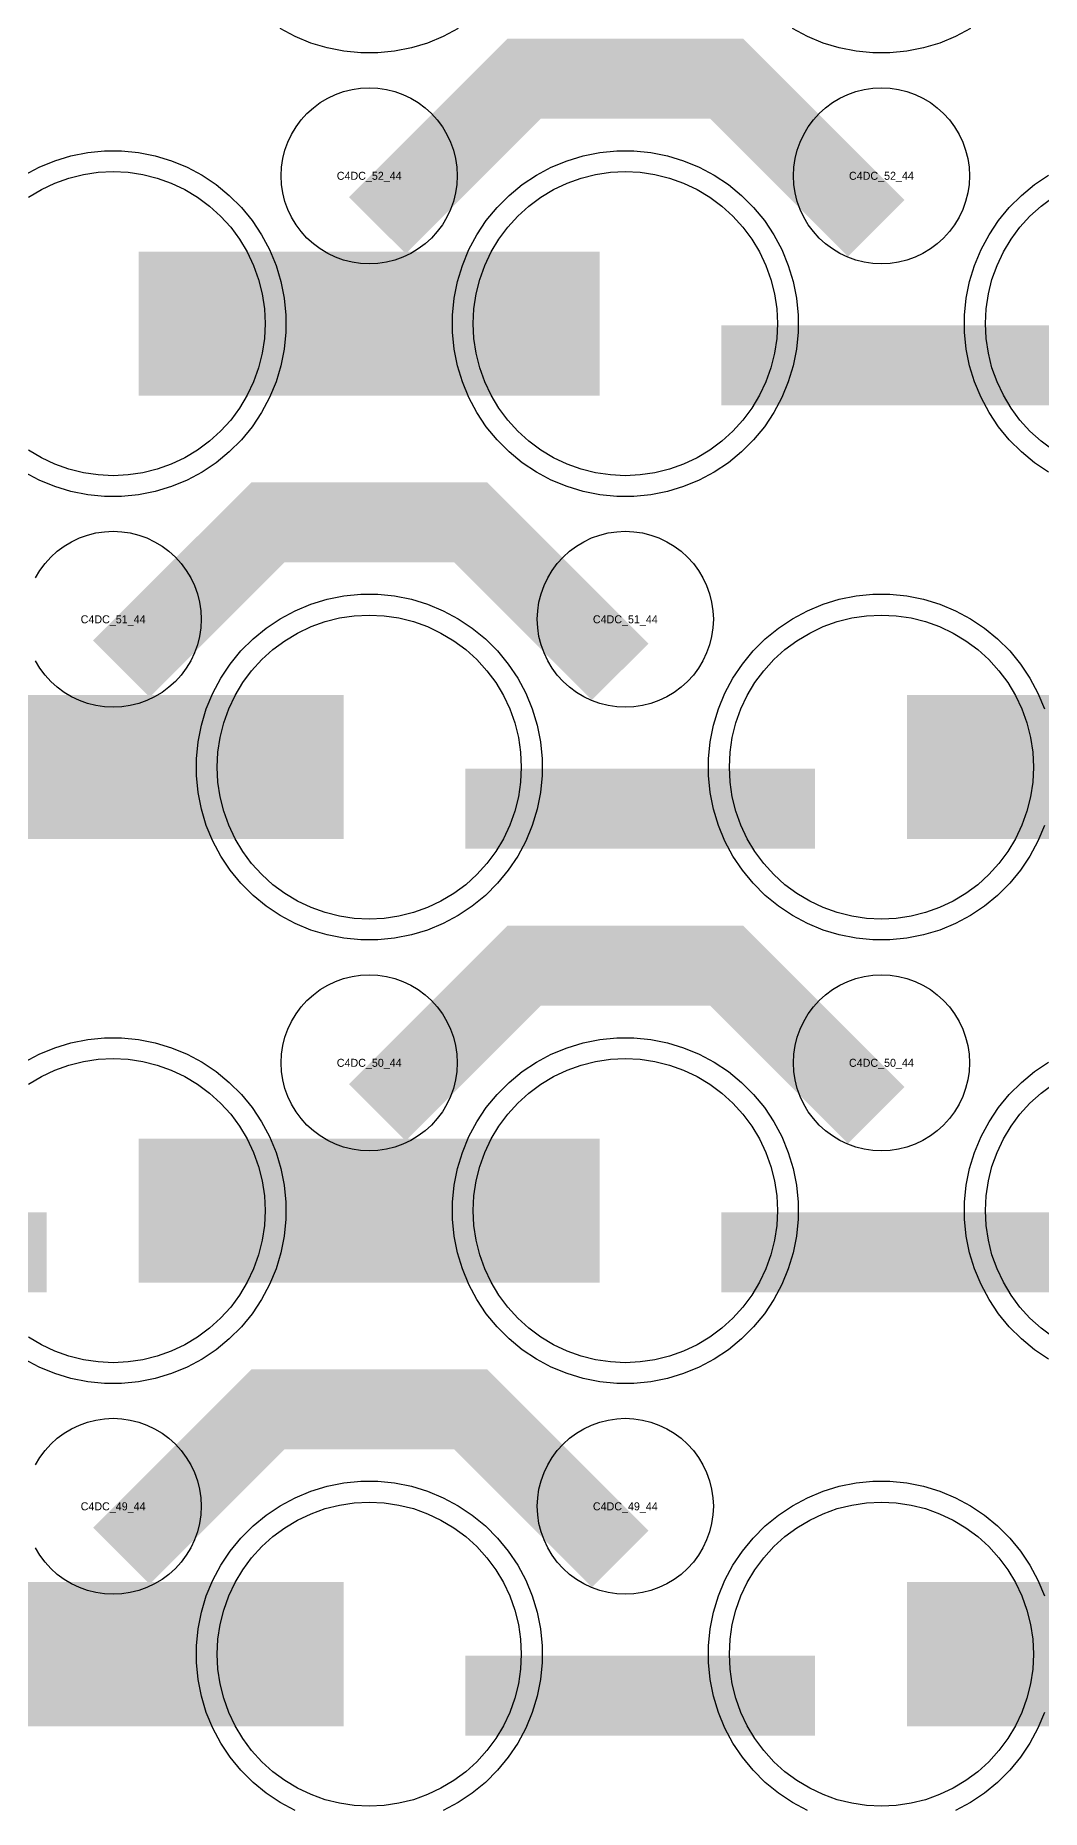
# Model space of a CAD drawing. Extents: x -11880 to 11880, y -14992 to 14992.
# Drawn here: x 2056 to 2370, y -8098 to -7544 of the extents above; entities that cross this region are included whole.
import ezdxf
from ezdxf.enums import TextEntityAlignment as Align

# ---------------------------------------------------------------- set-up
doc = ezdxf.new("R2010")
doc.units = 0
doc.header["$MEASUREMENT"] = 0
for name, color, linetype in [('GDS_775_DT_237', 138, 'CONTINUOUS'), ('RDL1_FS', 34, 'CONTINUOUS'), ('RDL_BS', 160, 'CONTINUOUS')]:
    doc.layers.add(name, color=color, linetype=linetype)

msp = doc.modelspace()

# ---------------------------------------------------------------- linework, layer by layer
at = {"layer": 'RDL1_FS'}
for points in [[(2053.605, -7594.733), (2057.605, -7592.335), (2061.819, -7590.343), (2066.209, -7588.771), (2070.732, -7587.639), (2075.343, -7586.955), (2080, -7586.726), (2084.657, -7586.955), (2089.268, -7587.639), (2093.791, -7588.771), (2098.181, -7590.343), (2102.395, -7592.335), (2106.395, -7594.733), (2110.14, -7597.511), (2113.594, -7600.641), (2116.724, -7604.095), (2119.502, -7607.84), (2121.9, -7611.84), (2123.892, -7616.054), (2125.464, -7620.444), (2126.596, -7624.967), (2127.28, -7629.578), (2127.509, -7634.235), (2127.28, -7638.892), (2126.596, -7643.503), (2125.464, -7648.026), (2123.892, -7652.416), (2121.9, -7656.63), (2119.502, -7660.63), (2116.724, -7664.375), (2113.594, -7667.829), (2110.14, -7670.959), (2106.395, -7673.737), (2102.395, -7676.135), (2098.181, -7678.127), (2093.791, -7679.699), (2089.268, -7680.831), (2084.657, -7681.515), (2080, -7681.744), (2075.343, -7681.515), (2070.732, -7680.831), (2066.209, -7679.699), (2061.819, -7678.127), (2057.605, -7676.135), (2053.605, -7673.737)], [(2373.605, -7673.737), (2369.86, -7670.959), (2366.406, -7667.829), (2363.276, -7664.375), (2360.498, -7660.63), (2358.1, -7656.63), (2356.108, -7652.416), (2354.536, -7648.026), (2353.404, -7643.503), (2352.72, -7638.892), (2352.491, -7634.235), (2352.72, -7629.578), (2353.404, -7624.967), (2354.536, -7620.444), (2356.108, -7616.054), (2358.1, -7611.84), (2360.498, -7607.84), (2363.276, -7604.095), (2366.406, -7600.641), (2369.86, -7597.511), (2373.605, -7594.733)]]:
    msp.add_lwpolyline(points, dxfattribs=at)
for points in [[(2240, -7681.744), (2235.343, -7681.515), (2230.732, -7680.831), (2226.209, -7679.699), (2221.819, -7678.127), (2217.605, -7676.135), (2213.605, -7673.737), (2209.86, -7670.959), (2206.406, -7667.829), (2203.276, -7664.375), (2200.498, -7660.63), (2198.1, -7656.63), (2196.108, -7652.416), (2194.536, -7648.026), (2193.404, -7643.503), (2192.72, -7638.892), (2192.491, -7634.235), (2192.72, -7629.578), (2193.404, -7624.967), (2194.536, -7620.444), (2196.108, -7616.054), (2198.1, -7611.84), (2200.498, -7607.84), (2203.276, -7604.095), (2206.406, -7600.641), (2209.86, -7597.511), (2213.605, -7594.733), (2217.605, -7592.335), (2221.819, -7590.343), (2226.209, -7588.771), (2230.732, -7587.639), (2235.343, -7586.955), (2240, -7586.726), (2244.657, -7586.955), (2249.268, -7587.639), (2253.791, -7588.771), (2258.181, -7590.343), (2262.395, -7592.335), (2266.395, -7594.733), (2270.14, -7597.511), (2273.594, -7600.641), (2276.724, -7604.095), (2279.502, -7607.84), (2281.9, -7611.84), (2283.892, -7616.054), (2285.464, -7620.444), (2286.596, -7624.967), (2287.28, -7629.578), (2287.509, -7634.235), (2287.28, -7638.892), (2286.596, -7643.503), (2285.464, -7648.026), (2283.892, -7652.416), (2281.9, -7656.63), (2279.502, -7660.63), (2276.724, -7664.375), (2273.594, -7667.829), (2270.14, -7670.959), (2266.395, -7673.737), (2262.395, -7676.135), (2258.181, -7678.127), (2253.791, -7679.699), (2249.268, -7680.831), (2244.657, -7681.515)], [(2160, -7820.304), (2155.343, -7820.075), (2150.732, -7819.391), (2146.209, -7818.259), (2141.819, -7816.687), (2137.605, -7814.695), (2133.605, -7812.297), (2129.86, -7809.519), (2126.406, -7806.389), (2123.276, -7802.935), (2120.498, -7799.19), (2118.1, -7795.19), (2116.108, -7790.976), (2114.536, -7786.586), (2113.404, -7782.063), (2112.72, -7777.452), (2112.491, -7772.795), (2112.72, -7768.138), (2113.404, -7763.527), (2114.536, -7759.004), (2116.108, -7754.614), (2118.1, -7750.4), (2120.498, -7746.4), (2123.276, -7742.655), (2126.406, -7739.201), (2129.86, -7736.071), (2133.605, -7733.293), (2137.605, -7730.895), (2141.819, -7728.903), (2146.209, -7727.331), (2150.732, -7726.199), (2155.343, -7725.515), (2160, -7725.286), (2164.657, -7725.515), (2169.268, -7726.199), (2173.791, -7727.331), (2178.181, -7728.903), (2182.395, -7730.895), (2186.395, -7733.293), (2190.14, -7736.071), (2193.594, -7739.201), (2196.724, -7742.655), (2199.502, -7746.4), (2201.9, -7750.4), (2203.892, -7754.614), (2205.464, -7759.004), (2206.596, -7763.527), (2207.28, -7768.138), (2207.509, -7772.795), (2207.28, -7777.452), (2206.596, -7782.063), (2205.464, -7786.586), (2203.892, -7790.976), (2201.9, -7795.19), (2199.502, -7799.19), (2196.724, -7802.935), (2193.594, -7806.389), (2190.14, -7809.519), (2186.395, -7812.297), (2182.395, -7814.695), (2178.181, -7816.687), (2173.791, -7818.259), (2169.268, -7819.391), (2164.657, -7820.075)], [(2320, -7820.304), (2315.343, -7820.075), (2310.732, -7819.391), (2306.209, -7818.259), (2301.819, -7816.687), (2297.605, -7814.695), (2293.605, -7812.297), (2289.86, -7809.519), (2286.406, -7806.389), (2283.276, -7802.935), (2280.498, -7799.19), (2278.1, -7795.19), (2276.108, -7790.976), (2274.536, -7786.586), (2273.404, -7782.063), (2272.72, -7777.452), (2272.491, -7772.795), (2272.72, -7768.138), (2273.404, -7763.527), (2274.536, -7759.004), (2276.108, -7754.614), (2278.1, -7750.4), (2280.498, -7746.4), (2283.276, -7742.655), (2286.406, -7739.201), (2289.86, -7736.071), (2293.605, -7733.293), (2297.605, -7730.895), (2301.819, -7728.903), (2306.209, -7727.331), (2310.732, -7726.199), (2315.343, -7725.515), (2320, -7725.286), (2324.657, -7725.515), (2329.268, -7726.199), (2333.791, -7727.331), (2338.181, -7728.903), (2342.395, -7730.895), (2346.395, -7733.293), (2350.14, -7736.071), (2353.594, -7739.201), (2356.724, -7742.655), (2359.502, -7746.4), (2361.9, -7750.4), (2363.892, -7754.614), (2365.464, -7759.004), (2366.596, -7763.527), (2367.28, -7768.138), (2367.509, -7772.795), (2367.28, -7777.452), (2366.596, -7782.063), (2365.464, -7786.586), (2363.892, -7790.976), (2361.9, -7795.19), (2359.502, -7799.19), (2356.724, -7802.935), (2353.594, -7806.389), (2350.14, -7809.519), (2346.395, -7812.297), (2342.395, -7814.695), (2338.181, -7816.687), (2333.791, -7818.259), (2329.268, -7819.391), (2324.657, -7820.075)]]:
    msp.add_lwpolyline(points, close=True, dxfattribs=at)
for points in [[(2088.002, -7634.235, 45, 45, 0), (2160.002, -7634.235, 45, 45, 0)], [(2160.002, -7634.235, 45, 45, 0), (2232.002, -7634.235, 45, 45, 0)], [(2008.002, -7772.795, 45, 45, 0), (2080.002, -7772.795, 45, 45, 0)], [(2080.002, -7772.795, 45, 45, 0), (2152.002, -7772.795, 45, 45, 0)], [(2328.002, -7772.795, 45, 45, 0), (2400.002, -7772.795, 45, 45, 0)]]:
    msp.add_lwpolyline(points, format="xyseb", dxfattribs=at)
at = {"layer": 'RDL1_FS', "color": 241, "true_color": 0xf7abae}
for points in [[(2053.605, -7871.858), (2057.605, -7869.46), (2061.819, -7867.468), (2066.209, -7865.896), (2070.732, -7864.764), (2075.343, -7864.08), (2080, -7863.851), (2084.657, -7864.08), (2089.268, -7864.764), (2093.791, -7865.896), (2098.181, -7867.468), (2102.395, -7869.46), (2106.395, -7871.858), (2110.14, -7874.636), (2113.594, -7877.766), (2116.724, -7881.22), (2119.502, -7884.965), (2121.9, -7888.965), (2123.892, -7893.179), (2125.464, -7897.569), (2126.596, -7902.092), (2127.28, -7906.703), (2127.509, -7911.36), (2127.28, -7916.017), (2126.596, -7920.628), (2125.464, -7925.151), (2123.892, -7929.541), (2121.9, -7933.755), (2119.502, -7937.755), (2116.724, -7941.5), (2113.594, -7944.954), (2110.14, -7948.084), (2106.395, -7950.862), (2102.395, -7953.26), (2098.181, -7955.252), (2093.791, -7956.824), (2089.268, -7957.956), (2084.657, -7958.64), (2080, -7958.869), (2075.343, -7958.64), (2070.732, -7957.956), (2066.209, -7956.824), (2061.819, -7955.252), (2057.605, -7953.26), (2053.605, -7950.862)], [(2373.605, -7950.862), (2369.86, -7948.084), (2366.406, -7944.954), (2363.276, -7941.5), (2360.498, -7937.755), (2358.1, -7933.755), (2356.108, -7929.541), (2354.536, -7925.151), (2353.404, -7920.628), (2352.72, -7916.017), (2352.491, -7911.36), (2352.72, -7906.703), (2353.404, -7902.092), (2354.536, -7897.569), (2356.108, -7893.179), (2358.1, -7888.965), (2360.498, -7884.965), (2363.276, -7881.22), (2366.406, -7877.766), (2369.86, -7874.636), (2373.605, -7871.858)]]:
    msp.add_lwpolyline(points, dxfattribs=at)
for points in [[(2240, -7958.869), (2235.343, -7958.64), (2230.732, -7957.956), (2226.209, -7956.824), (2221.819, -7955.252), (2217.605, -7953.26), (2213.605, -7950.862), (2209.86, -7948.084), (2206.406, -7944.954), (2203.276, -7941.5), (2200.498, -7937.755), (2198.1, -7933.755), (2196.108, -7929.541), (2194.536, -7925.151), (2193.404, -7920.628), (2192.72, -7916.017), (2192.491, -7911.36), (2192.72, -7906.703), (2193.404, -7902.092), (2194.536, -7897.569), (2196.108, -7893.179), (2198.1, -7888.965), (2200.498, -7884.965), (2203.276, -7881.22), (2206.406, -7877.766), (2209.86, -7874.636), (2213.605, -7871.858), (2217.605, -7869.46), (2221.819, -7867.468), (2226.209, -7865.896), (2230.732, -7864.764), (2235.343, -7864.08), (2240, -7863.851), (2244.657, -7864.08), (2249.268, -7864.764), (2253.791, -7865.896), (2258.181, -7867.468), (2262.395, -7869.46), (2266.395, -7871.858), (2270.14, -7874.636), (2273.594, -7877.766), (2276.724, -7881.22), (2279.502, -7884.965), (2281.9, -7888.965), (2283.892, -7893.179), (2285.464, -7897.569), (2286.596, -7902.092), (2287.28, -7906.703), (2287.509, -7911.36), (2287.28, -7916.017), (2286.596, -7920.628), (2285.464, -7925.151), (2283.892, -7929.541), (2281.9, -7933.755), (2279.502, -7937.755), (2276.724, -7941.5), (2273.594, -7944.954), (2270.14, -7948.084), (2266.395, -7950.862), (2262.395, -7953.26), (2258.181, -7955.252), (2253.791, -7956.824), (2249.268, -7957.956), (2244.657, -7958.64)], [(2160, -8097.434), (2155.343, -8097.205), (2150.732, -8096.521), (2146.209, -8095.389), (2141.819, -8093.817), (2137.605, -8091.825), (2133.605, -8089.427), (2129.86, -8086.649), (2126.406, -8083.519), (2123.276, -8080.065), (2120.498, -8076.32), (2118.1, -8072.32), (2116.108, -8068.106), (2114.536, -8063.716), (2113.404, -8059.193), (2112.72, -8054.582), (2112.491, -8049.925), (2112.72, -8045.268), (2113.404, -8040.657), (2114.536, -8036.134), (2116.108, -8031.744), (2118.1, -8027.53), (2120.498, -8023.53), (2123.276, -8019.785), (2126.406, -8016.331), (2129.86, -8013.201), (2133.605, -8010.423), (2137.605, -8008.025), (2141.819, -8006.033), (2146.209, -8004.461), (2150.732, -8003.329), (2155.343, -8002.645), (2160, -8002.416), (2164.657, -8002.645), (2169.268, -8003.329), (2173.791, -8004.461), (2178.181, -8006.033), (2182.395, -8008.025), (2186.395, -8010.423), (2190.14, -8013.201), (2193.594, -8016.331), (2196.724, -8019.785), (2199.502, -8023.53), (2201.9, -8027.53), (2203.892, -8031.744), (2205.464, -8036.134), (2206.596, -8040.657), (2207.28, -8045.268), (2207.509, -8049.925), (2207.28, -8054.582), (2206.596, -8059.193), (2205.464, -8063.716), (2203.892, -8068.106), (2201.9, -8072.32), (2199.502, -8076.32), (2196.724, -8080.065), (2193.594, -8083.519), (2190.14, -8086.649), (2186.395, -8089.427), (2182.395, -8091.825), (2178.181, -8093.817), (2173.791, -8095.389), (2169.268, -8096.521), (2164.657, -8097.205)], [(2320, -8097.434), (2315.343, -8097.205), (2310.732, -8096.521), (2306.209, -8095.389), (2301.819, -8093.817), (2297.605, -8091.825), (2293.605, -8089.427), (2289.86, -8086.649), (2286.406, -8083.519), (2283.276, -8080.065), (2280.498, -8076.32), (2278.1, -8072.32), (2276.108, -8068.106), (2274.536, -8063.716), (2273.404, -8059.193), (2272.72, -8054.582), (2272.491, -8049.925), (2272.72, -8045.268), (2273.404, -8040.657), (2274.536, -8036.134), (2276.108, -8031.744), (2278.1, -8027.53), (2280.498, -8023.53), (2283.276, -8019.785), (2286.406, -8016.331), (2289.86, -8013.201), (2293.605, -8010.423), (2297.605, -8008.025), (2301.819, -8006.033), (2306.209, -8004.461), (2310.732, -8003.329), (2315.343, -8002.645), (2320, -8002.416), (2324.657, -8002.645), (2329.268, -8003.329), (2333.791, -8004.461), (2338.181, -8006.033), (2342.395, -8008.025), (2346.395, -8010.423), (2350.14, -8013.201), (2353.594, -8016.331), (2356.724, -8019.785), (2359.502, -8023.53), (2361.9, -8027.53), (2363.892, -8031.744), (2365.464, -8036.134), (2366.596, -8040.657), (2367.28, -8045.268), (2367.509, -8049.925), (2367.28, -8054.582), (2366.596, -8059.193), (2365.464, -8063.716), (2363.892, -8068.106), (2361.9, -8072.32), (2359.502, -8076.32), (2356.724, -8080.065), (2353.594, -8083.519), (2350.14, -8086.649), (2346.395, -8089.427), (2342.395, -8091.825), (2338.181, -8093.817), (2333.791, -8095.389), (2329.268, -8096.521), (2324.657, -8097.205)]]:
    msp.add_lwpolyline(points, close=True, dxfattribs=at)
for points in [[(2088.002, -7911.36, 45, 45, 0), (2160.002, -7911.36, 45, 45, 0)], [(2160.002, -7911.36, 45, 45, 0), (2232.002, -7911.36, 45, 45, 0)], [(2008.002, -8049.925, 45, 45, 0), (2080.002, -8049.925, 45, 45, 0)], [(2080.002, -8049.925, 45, 45, 0), (2152.002, -8049.925, 45, 45, 0)], [(2328.002, -8049.925, 45, 45, 0), (2400.002, -8049.925, 45, 45, 0)]]:
    msp.add_lwpolyline(points, format="xyseb", dxfattribs=at)
at = {"layer": 'RDL_BS', "color": 241, "true_color": 0xf7abae}
for points in [[(2187.777, -7542.053), (2183.115, -7544.545), (2178.205, -7546.576), (2173.165, -7548.107), (2167.938, -7549.153), (2162.644, -7549.67), (2157.356, -7549.67), (2152.062, -7549.153), (2146.835, -7548.107), (2141.795, -7546.576), (2136.885, -7544.545), (2132.223, -7542.053)], [(2347.777, -7542.053), (2343.115, -7544.545), (2338.205, -7546.576), (2333.165, -7548.107), (2327.938, -7549.153), (2322.644, -7549.67), (2317.356, -7549.67), (2312.062, -7549.153), (2306.835, -7548.107), (2301.795, -7546.576), (2296.885, -7544.545), (2292.223, -7542.053)], [(2052.223, -7864.977), (2056.885, -7862.485), (2061.795, -7860.454), (2066.835, -7858.923), (2072.062, -7857.877), (2077.356, -7857.36), (2082.644, -7857.36), (2087.938, -7857.877), (2093.165, -7858.923), (2098.205, -7860.454), (2103.115, -7862.485), (2107.777, -7864.977), (2112.191, -7867.924), (2116.292, -7871.286), (2120.074, -7875.068), (2123.436, -7879.169), (2126.383, -7883.583), (2128.875, -7888.245), (2130.906, -7893.155), (2132.437, -7898.195), (2133.483, -7903.422), (2134, -7908.716), (2134, -7914.004), (2133.483, -7919.298), (2132.437, -7924.525), (2130.906, -7929.565), (2128.875, -7934.475), (2126.383, -7939.137), (2123.436, -7943.551), (2120.074, -7947.652), (2116.292, -7951.434), (2112.191, -7954.796), (2107.777, -7957.743), (2103.115, -7960.235), (2098.205, -7962.266), (2093.165, -7963.797), (2087.938, -7964.843), (2082.644, -7965.36), (2077.356, -7965.36), (2072.062, -7964.843), (2066.835, -7963.797), (2061.795, -7962.266), (2056.885, -7960.235), (2052.223, -7957.743)], [(2372.223, -7957.743), (2367.809, -7954.796), (2363.708, -7951.434), (2359.926, -7947.652), (2356.564, -7943.551), (2353.617, -7939.137), (2351.125, -7934.475), (2349.094, -7929.565), (2347.563, -7924.525), (2346.517, -7919.298), (2346, -7914.004), (2346, -7908.716), (2346.517, -7903.422), (2347.563, -7898.195), (2349.094, -7893.155), (2351.125, -7888.245), (2353.617, -7883.583), (2356.564, -7879.169), (2359.926, -7875.068), (2363.708, -7871.286), (2367.809, -7867.924), (2372.223, -7864.977)], [(2136.885, -8098.8), (2132.223, -8096.308), (2127.809, -8093.361), (2123.708, -8089.999), (2119.926, -8086.217), (2116.564, -8082.116), (2113.617, -8077.702), (2111.125, -8073.04), (2109.094, -8068.13), (2107.563, -8063.09), (2106.517, -8057.863), (2106, -8052.569), (2106, -8047.281), (2106.517, -8041.987), (2107.563, -8036.76), (2109.094, -8031.72), (2111.125, -8026.81), (2113.617, -8022.148), (2116.564, -8017.734), (2119.926, -8013.633), (2123.708, -8009.851), (2127.809, -8006.489), (2132.223, -8003.542), (2136.885, -8001.05), (2141.795, -7999.019), (2146.835, -7997.488), (2152.062, -7996.442), (2157.356, -7995.925), (2162.644, -7995.925), (2167.938, -7996.442), (2173.165, -7997.488), (2178.205, -7999.019), (2183.115, -8001.05), (2187.777, -8003.542), (2192.191, -8006.489), (2196.292, -8009.851), (2200.074, -8013.633), (2203.436, -8017.734), (2206.383, -8022.148), (2208.875, -8026.81), (2210.906, -8031.72), (2212.437, -8036.76), (2213.483, -8041.987), (2214, -8047.281), (2214, -8052.569), (2213.483, -8057.863), (2212.437, -8063.09), (2210.906, -8068.13), (2208.875, -8073.04), (2206.383, -8077.702), (2203.436, -8082.116), (2200.074, -8086.217), (2196.292, -8089.999), (2192.191, -8093.361), (2187.777, -8096.308), (2183.115, -8098.8)], [(2296.885, -8098.8), (2292.223, -8096.308), (2287.809, -8093.361), (2283.708, -8089.999), (2279.926, -8086.217), (2276.564, -8082.116), (2273.617, -8077.702), (2271.125, -8073.04), (2269.094, -8068.13), (2267.563, -8063.09), (2266.517, -8057.863), (2266, -8052.569), (2266, -8047.281), (2266.517, -8041.987), (2267.563, -8036.76), (2269.094, -8031.72), (2271.125, -8026.81), (2273.617, -8022.148), (2276.564, -8017.734), (2279.926, -8013.633), (2283.708, -8009.851), (2287.809, -8006.489), (2292.223, -8003.542), (2296.885, -8001.05), (2301.795, -7999.019), (2306.835, -7997.488), (2312.062, -7996.442), (2317.356, -7995.925), (2322.644, -7995.925), (2327.938, -7996.442), (2333.165, -7997.488), (2338.205, -7999.019), (2343.115, -8001.05), (2347.777, -8003.542), (2352.191, -8006.489), (2356.292, -8009.851), (2360.074, -8013.633), (2363.436, -8017.734), (2366.383, -8022.148), (2368.875, -8026.81), (2370.906, -8031.72)], [(2370.906, -8068.13), (2368.875, -8073.04), (2366.383, -8077.702), (2363.436, -8082.116), (2360.074, -8086.217), (2356.292, -8089.999), (2352.191, -8093.361), (2347.777, -8096.308), (2343.115, -8098.8)]]:
    msp.add_lwpolyline(points, dxfattribs=at)
at = {"layer": 'RDL_BS'}
for points in [[(2162.562, -7603.549, 25, 25, 0), (2208.377, -7557.734, 25, 25, 0), (2241.93, -7557.734, 25, 25, 0)], [(2318.401, -7604.448, 25, 25, 0), (2271.687, -7557.734, 25, 25, 0), (2241.929, -7557.734, 25, 25, 0)], [(2270.016, -7647.248, 25, 25, 0), (2379.281, -7647.248, 25, 25, 0)], [(2082.562, -7742.109, 25, 25, 0), (2128.377, -7696.294, 25, 25, 0), (2161.93, -7696.294, 25, 25, 0)], [(2238.401, -7743.008, 25, 25, 0), (2191.687, -7696.294, 25, 25, 0), (2161.929, -7696.294, 25, 25, 0)], [(2190.016, -7785.808, 25, 25, 0), (2299.281, -7785.808, 25, 25, 0)], [(2162.562, -7880.674, 25, 25, 0), (2208.377, -7834.859, 25, 25, 0), (2241.93, -7834.859, 25, 25, 0)], [(2318.401, -7881.573, 25, 25, 0), (2271.687, -7834.859, 25, 25, 0), (2241.929, -7834.859, 25, 25, 0)], [(2082.562, -8019.239, 25, 25, 0), (2128.377, -7973.424, 25, 25, 0), (2161.93, -7973.424, 25, 25, 0)], [(2238.401, -8020.138, 25, 25, 0), (2191.687, -7973.424, 25, 25, 0), (2161.929, -7973.424, 25, 25, 0)]]:
    msp.add_lwpolyline(points, format="xyseb", dxfattribs=at)
for points in [[(2160, -7615.541), (2157.307, -7615.409), (2154.635, -7615.013), (2152.016, -7614.356), (2149.481, -7613.449), (2147.044, -7612.297), (2144.72, -7610.904), (2142.557, -7609.301), (2140.558, -7607.489), (2138.746, -7605.49), (2137.143, -7603.327), (2135.75, -7601.003), (2134.598, -7598.566), (2133.691, -7596.031), (2133.034, -7593.412), (2132.638, -7590.74), (2132.506, -7588.047), (2132.638, -7585.354), (2133.034, -7582.682), (2133.691, -7580.063), (2134.598, -7577.528), (2135.75, -7575.091), (2137.143, -7572.767), (2138.746, -7570.604), (2140.558, -7568.605), (2142.557, -7566.793), (2144.72, -7565.19), (2147.044, -7563.797), (2149.481, -7562.645), (2152.016, -7561.738), (2154.635, -7561.081), (2157.307, -7560.685), (2160, -7560.553), (2162.693, -7560.685), (2165.365, -7561.081), (2167.984, -7561.738), (2170.519, -7562.645), (2172.956, -7563.797), (2175.28, -7565.19), (2177.443, -7566.793), (2179.442, -7568.605), (2181.254, -7570.604), (2182.857, -7572.767), (2184.25, -7575.091), (2185.402, -7577.528), (2186.309, -7580.063), (2186.966, -7582.682), (2187.362, -7585.354), (2187.494, -7588.047), (2187.362, -7590.74), (2186.966, -7593.412), (2186.309, -7596.031), (2185.402, -7598.566), (2184.25, -7601.003), (2182.857, -7603.327), (2181.254, -7605.49), (2179.442, -7607.489), (2177.443, -7609.301), (2175.28, -7610.904), (2172.956, -7612.297), (2170.519, -7613.449), (2167.984, -7614.356), (2165.365, -7615.013), (2162.693, -7615.409)], [(2320, -7615.541), (2317.307, -7615.409), (2314.635, -7615.013), (2312.016, -7614.356), (2309.481, -7613.449), (2307.044, -7612.297), (2304.72, -7610.904), (2302.557, -7609.301), (2300.558, -7607.489), (2298.746, -7605.49), (2297.143, -7603.327), (2295.75, -7601.003), (2294.598, -7598.566), (2293.691, -7596.031), (2293.034, -7593.412), (2292.638, -7590.74), (2292.506, -7588.047), (2292.638, -7585.354), (2293.034, -7582.682), (2293.691, -7580.063), (2294.598, -7577.528), (2295.75, -7575.091), (2297.143, -7572.767), (2298.746, -7570.604), (2300.558, -7568.605), (2302.557, -7566.793), (2304.72, -7565.19), (2307.044, -7563.797), (2309.481, -7562.645), (2312.016, -7561.738), (2314.635, -7561.081), (2317.307, -7560.685), (2320, -7560.553), (2322.693, -7560.685), (2325.365, -7561.081), (2327.984, -7561.738), (2330.519, -7562.645), (2332.956, -7563.797), (2335.28, -7565.19), (2337.443, -7566.793), (2339.442, -7568.605), (2341.254, -7570.604), (2342.857, -7572.767), (2344.25, -7575.091), (2345.402, -7577.528), (2346.309, -7580.063), (2346.966, -7582.682), (2347.362, -7585.354), (2347.494, -7588.047), (2347.362, -7590.74), (2346.966, -7593.412), (2346.309, -7596.031), (2345.402, -7598.566), (2344.25, -7601.003), (2342.857, -7603.327), (2341.254, -7605.49), (2339.442, -7607.489), (2337.443, -7609.301), (2335.28, -7610.904), (2332.956, -7612.297), (2330.519, -7613.449), (2327.984, -7614.356), (2325.365, -7615.013), (2322.693, -7615.409)], [(2237.356, -7688.235), (2232.062, -7687.718), (2226.835, -7686.672), (2221.795, -7685.141), (2216.885, -7683.11), (2212.223, -7680.618), (2207.809, -7677.671), (2203.708, -7674.309), (2199.926, -7670.527), (2196.564, -7666.426), (2193.617, -7662.012), (2191.125, -7657.35), (2189.094, -7652.44), (2187.563, -7647.4), (2186.517, -7642.173), (2186, -7636.879), (2186, -7631.591), (2186.517, -7626.297), (2187.563, -7621.07), (2189.094, -7616.03), (2191.125, -7611.12), (2193.617, -7606.458), (2196.564, -7602.044), (2199.926, -7597.943), (2203.708, -7594.161), (2207.809, -7590.799), (2212.223, -7587.852), (2216.885, -7585.36), (2221.795, -7583.329), (2226.835, -7581.798), (2232.062, -7580.752), (2237.356, -7580.235), (2242.644, -7580.235), (2247.938, -7580.752), (2253.165, -7581.798), (2258.205, -7583.329), (2263.115, -7585.36), (2267.777, -7587.852), (2272.191, -7590.799), (2276.292, -7594.161), (2280.074, -7597.943), (2283.436, -7602.044), (2286.383, -7606.458), (2288.875, -7611.12), (2290.906, -7616.03), (2292.437, -7621.07), (2293.483, -7626.297), (2294, -7631.591), (2294, -7636.879), (2293.483, -7642.173), (2292.437, -7647.4), (2290.906, -7652.44), (2288.875, -7657.35), (2286.383, -7662.012), (2283.436, -7666.426), (2280.074, -7670.527), (2276.292, -7674.309), (2272.191, -7677.671), (2267.777, -7680.618), (2263.115, -7683.11), (2258.205, -7685.141), (2253.165, -7686.672), (2247.938, -7687.718), (2242.644, -7688.235)], [(2240, -7754.101), (2237.307, -7753.969), (2234.635, -7753.573), (2232.016, -7752.916), (2229.481, -7752.009), (2227.044, -7750.857), (2224.72, -7749.464), (2222.557, -7747.861), (2220.558, -7746.049), (2218.746, -7744.05), (2217.143, -7741.887), (2215.75, -7739.563), (2214.598, -7737.126), (2213.691, -7734.591), (2213.034, -7731.972), (2212.638, -7729.3), (2212.506, -7726.607), (2212.638, -7723.914), (2213.034, -7721.242), (2213.691, -7718.623), (2214.598, -7716.088), (2215.75, -7713.651), (2217.143, -7711.327), (2218.746, -7709.164), (2220.558, -7707.165), (2222.557, -7705.353), (2224.72, -7703.75), (2227.044, -7702.357), (2229.481, -7701.205), (2232.016, -7700.298), (2234.635, -7699.641), (2237.307, -7699.245), (2240, -7699.113), (2242.693, -7699.245), (2245.365, -7699.641), (2247.984, -7700.298), (2250.519, -7701.205), (2252.956, -7702.357), (2255.28, -7703.75), (2257.443, -7705.353), (2259.442, -7707.165), (2261.254, -7709.164), (2262.857, -7711.327), (2264.25, -7713.651), (2265.402, -7716.088), (2266.309, -7718.623), (2266.966, -7721.242), (2267.362, -7723.914), (2267.494, -7726.607), (2267.362, -7729.3), (2266.966, -7731.972), (2266.309, -7734.591), (2265.402, -7737.126), (2264.25, -7739.563), (2262.857, -7741.887), (2261.254, -7744.05), (2259.442, -7746.049), (2257.443, -7747.861), (2255.28, -7749.464), (2252.956, -7750.857), (2250.519, -7752.009), (2247.984, -7752.916), (2245.365, -7753.573), (2242.693, -7753.969)], [(2157.356, -7826.795), (2152.062, -7826.278), (2146.835, -7825.232), (2141.795, -7823.701), (2136.885, -7821.67), (2132.223, -7819.178), (2127.809, -7816.231), (2123.708, -7812.869), (2119.926, -7809.087), (2116.564, -7804.986), (2113.617, -7800.572), (2111.125, -7795.91), (2109.094, -7791), (2107.563, -7785.96), (2106.517, -7780.733), (2106, -7775.439), (2106, -7770.151), (2106.517, -7764.857), (2107.563, -7759.63), (2109.094, -7754.59), (2111.125, -7749.68), (2113.617, -7745.018), (2116.564, -7740.604), (2119.926, -7736.503), (2123.708, -7732.721), (2127.809, -7729.359), (2132.223, -7726.412), (2136.885, -7723.92), (2141.795, -7721.889), (2146.835, -7720.358), (2152.062, -7719.312), (2157.356, -7718.795), (2162.644, -7718.795), (2167.938, -7719.312), (2173.165, -7720.358), (2178.205, -7721.889), (2183.115, -7723.92), (2187.777, -7726.412), (2192.191, -7729.359), (2196.292, -7732.721), (2200.074, -7736.503), (2203.436, -7740.604), (2206.383, -7745.018), (2208.875, -7749.68), (2210.906, -7754.59), (2212.437, -7759.63), (2213.483, -7764.857), (2214, -7770.151), (2214, -7775.439), (2213.483, -7780.733), (2212.437, -7785.96), (2210.906, -7791), (2208.875, -7795.91), (2206.383, -7800.572), (2203.436, -7804.986), (2200.074, -7809.087), (2196.292, -7812.869), (2192.191, -7816.231), (2187.777, -7819.178), (2183.115, -7821.67), (2178.205, -7823.701), (2173.165, -7825.232), (2167.938, -7826.278), (2162.644, -7826.795)], [(2160, -7892.666), (2157.307, -7892.534), (2154.635, -7892.138), (2152.016, -7891.481), (2149.481, -7890.574), (2147.044, -7889.422), (2144.72, -7888.029), (2142.557, -7886.426), (2140.558, -7884.614), (2138.746, -7882.615), (2137.143, -7880.452), (2135.75, -7878.128), (2134.598, -7875.691), (2133.691, -7873.156), (2133.034, -7870.537), (2132.638, -7867.865), (2132.506, -7865.172), (2132.638, -7862.479), (2133.034, -7859.807), (2133.691, -7857.188), (2134.598, -7854.653), (2135.75, -7852.216), (2137.143, -7849.892), (2138.746, -7847.729), (2140.558, -7845.73), (2142.557, -7843.918), (2144.72, -7842.315), (2147.044, -7840.922), (2149.481, -7839.77), (2152.016, -7838.863), (2154.635, -7838.206), (2157.307, -7837.81), (2160, -7837.678), (2162.693, -7837.81), (2165.365, -7838.206), (2167.984, -7838.863), (2170.519, -7839.77), (2172.956, -7840.922), (2175.28, -7842.315), (2177.443, -7843.918), (2179.442, -7845.73), (2181.254, -7847.729), (2182.857, -7849.892), (2184.25, -7852.216), (2185.402, -7854.653), (2186.309, -7857.188), (2186.966, -7859.807), (2187.362, -7862.479), (2187.494, -7865.172), (2187.362, -7867.865), (2186.966, -7870.537), (2186.309, -7873.156), (2185.402, -7875.691), (2184.25, -7878.128), (2182.857, -7880.452), (2181.254, -7882.615), (2179.442, -7884.614), (2177.443, -7886.426), (2175.28, -7888.029), (2172.956, -7889.422), (2170.519, -7890.574), (2167.984, -7891.481), (2165.365, -7892.138), (2162.693, -7892.534)], [(2320, -7892.666), (2317.307, -7892.534), (2314.635, -7892.138), (2312.016, -7891.481), (2309.481, -7890.574), (2307.044, -7889.422), (2304.72, -7888.029), (2302.557, -7886.426), (2300.558, -7884.614), (2298.746, -7882.615), (2297.143, -7880.452), (2295.75, -7878.128), (2294.598, -7875.691), (2293.691, -7873.156), (2293.034, -7870.537), (2292.638, -7867.865), (2292.506, -7865.172), (2292.638, -7862.479), (2293.034, -7859.807), (2293.691, -7857.188), (2294.598, -7854.653), (2295.75, -7852.216), (2297.143, -7849.892), (2298.746, -7847.729), (2300.558, -7845.73), (2302.557, -7843.918), (2304.72, -7842.315), (2307.044, -7840.922), (2309.481, -7839.77), (2312.016, -7838.863), (2314.635, -7838.206), (2317.307, -7837.81), (2320, -7837.678), (2322.693, -7837.81), (2325.365, -7838.206), (2327.984, -7838.863), (2330.519, -7839.77), (2332.956, -7840.922), (2335.28, -7842.315), (2337.443, -7843.918), (2339.442, -7845.73), (2341.254, -7847.729), (2342.857, -7849.892), (2344.25, -7852.216), (2345.402, -7854.653), (2346.309, -7857.188), (2346.966, -7859.807), (2347.362, -7862.479), (2347.494, -7865.172), (2347.362, -7867.865), (2346.966, -7870.537), (2346.309, -7873.156), (2345.402, -7875.691), (2344.25, -7878.128), (2342.857, -7880.452), (2341.254, -7882.615), (2339.442, -7884.614), (2337.443, -7886.426), (2335.28, -7888.029), (2332.956, -7889.422), (2330.519, -7890.574), (2327.984, -7891.481), (2325.365, -7892.138), (2322.693, -7892.534)], [(2240, -8031.231), (2237.307, -8031.099), (2234.635, -8030.703), (2232.016, -8030.046), (2229.481, -8029.139), (2227.044, -8027.987), (2224.72, -8026.594), (2222.557, -8024.991), (2220.558, -8023.179), (2218.746, -8021.18), (2217.143, -8019.017), (2215.75, -8016.693), (2214.598, -8014.256), (2213.691, -8011.721), (2213.034, -8009.102), (2212.638, -8006.43), (2212.506, -8003.737), (2212.638, -8001.044), (2213.034, -7998.372), (2213.691, -7995.753), (2214.598, -7993.218), (2215.75, -7990.781), (2217.143, -7988.457), (2218.746, -7986.294), (2220.558, -7984.295), (2222.557, -7982.483), (2224.72, -7980.88), (2227.044, -7979.487), (2229.481, -7978.335), (2232.016, -7977.428), (2234.635, -7976.771), (2237.307, -7976.375), (2240, -7976.243), (2242.693, -7976.375), (2245.365, -7976.771), (2247.984, -7977.428), (2250.519, -7978.335), (2252.956, -7979.487), (2255.28, -7980.88), (2257.443, -7982.483), (2259.442, -7984.295), (2261.254, -7986.294), (2262.857, -7988.457), (2264.25, -7990.781), (2265.402, -7993.218), (2266.309, -7995.753), (2266.966, -7998.372), (2267.362, -8001.044), (2267.494, -8003.737), (2267.362, -8006.43), (2266.966, -8009.102), (2266.309, -8011.721), (2265.402, -8014.256), (2264.25, -8016.693), (2262.857, -8019.017), (2261.254, -8021.18), (2259.442, -8023.179), (2257.443, -8024.991), (2255.28, -8026.594), (2252.956, -8027.987), (2250.519, -8029.139), (2247.984, -8030.046), (2245.365, -8030.703), (2242.693, -8031.099)]]:
    msp.add_lwpolyline(points, close=True, dxfattribs=at)
for points in [[(2052.223, -7587.852), (2056.885, -7585.36), (2061.795, -7583.329), (2066.835, -7581.798), (2072.062, -7580.752), (2077.356, -7580.235), (2082.644, -7580.235), (2087.938, -7580.752), (2093.165, -7581.798), (2098.205, -7583.329), (2103.115, -7585.36), (2107.777, -7587.852), (2112.191, -7590.799), (2116.292, -7594.161), (2120.074, -7597.943), (2123.436, -7602.044), (2126.383, -7606.458), (2128.875, -7611.12), (2130.906, -7616.03), (2132.437, -7621.07), (2133.483, -7626.297), (2134, -7631.591), (2134, -7636.879), (2133.483, -7642.173), (2132.437, -7647.4), (2130.906, -7652.44), (2128.875, -7657.35), (2126.383, -7662.012), (2123.436, -7666.426), (2120.074, -7670.527), (2116.292, -7674.309), (2112.191, -7677.671), (2107.777, -7680.618), (2103.115, -7683.11), (2098.205, -7685.141), (2093.165, -7686.672), (2087.938, -7687.718), (2082.644, -7688.235), (2077.356, -7688.235), (2072.062, -7687.718), (2066.835, -7686.672), (2061.795, -7685.141), (2056.885, -7683.11), (2052.223, -7680.618)], [(2372.223, -7680.618), (2367.809, -7677.671), (2363.708, -7674.309), (2359.926, -7670.527), (2356.564, -7666.426), (2353.617, -7662.012), (2351.125, -7657.35), (2349.094, -7652.44), (2347.563, -7647.4), (2346.517, -7642.173), (2346, -7636.879), (2346, -7631.591), (2346.517, -7626.297), (2347.563, -7621.07), (2349.094, -7616.03), (2351.125, -7611.12), (2353.617, -7606.458), (2356.564, -7602.044), (2359.926, -7597.943), (2363.708, -7594.161), (2367.809, -7590.799), (2372.223, -7587.852)], [(2055.75, -7713.651), (2057.143, -7711.327), (2058.746, -7709.164), (2060.558, -7707.165), (2062.557, -7705.353), (2064.72, -7703.75), (2067.044, -7702.357), (2069.481, -7701.205), (2072.016, -7700.298), (2074.635, -7699.641), (2077.307, -7699.245), (2080, -7699.113), (2082.693, -7699.245), (2085.365, -7699.641), (2087.984, -7700.298), (2090.519, -7701.205), (2092.956, -7702.357), (2095.28, -7703.75), (2097.443, -7705.353), (2099.442, -7707.165), (2101.254, -7709.164), (2102.857, -7711.327), (2104.25, -7713.651), (2105.402, -7716.088), (2106.309, -7718.623), (2106.966, -7721.242), (2107.362, -7723.914), (2107.494, -7726.607), (2107.362, -7729.3), (2106.966, -7731.972), (2106.309, -7734.591), (2105.402, -7737.126), (2104.25, -7739.563), (2102.857, -7741.887), (2101.254, -7744.05), (2099.442, -7746.049), (2097.443, -7747.861), (2095.28, -7749.464), (2092.956, -7750.857), (2090.519, -7752.009), (2087.984, -7752.916), (2085.365, -7753.573), (2082.693, -7753.969), (2080, -7754.101), (2077.307, -7753.969), (2074.635, -7753.573), (2072.016, -7752.916), (2069.481, -7752.009), (2067.044, -7750.857), (2064.72, -7749.464), (2062.557, -7747.861), (2060.558, -7746.049), (2058.746, -7744.05), (2057.143, -7741.887), (2055.75, -7739.563)], [(2370.906, -7791), (2368.875, -7795.91), (2366.383, -7800.572), (2363.436, -7804.986), (2360.074, -7809.087), (2356.292, -7812.869), (2352.191, -7816.231), (2347.777, -7819.178), (2343.115, -7821.67), (2338.205, -7823.701), (2333.165, -7825.232), (2327.938, -7826.278), (2322.644, -7826.795), (2317.356, -7826.795), (2312.062, -7826.278), (2306.835, -7825.232), (2301.795, -7823.701), (2296.885, -7821.67), (2292.223, -7819.178), (2287.809, -7816.231), (2283.708, -7812.869), (2279.926, -7809.087), (2276.564, -7804.986), (2273.617, -7800.572), (2271.125, -7795.91), (2269.094, -7791), (2267.563, -7785.96), (2266.517, -7780.733), (2266, -7775.439), (2266, -7770.151), (2266.517, -7764.857), (2267.563, -7759.63), (2269.094, -7754.59), (2271.125, -7749.68), (2273.617, -7745.018), (2276.564, -7740.604), (2279.926, -7736.503), (2283.708, -7732.721), (2287.809, -7729.359), (2292.223, -7726.412), (2296.885, -7723.92), (2301.795, -7721.889), (2306.835, -7720.358), (2312.062, -7719.312), (2317.356, -7718.795), (2322.644, -7718.795), (2327.938, -7719.312), (2333.165, -7720.358), (2338.205, -7721.889), (2343.115, -7723.92), (2347.777, -7726.412), (2352.191, -7729.359), (2356.292, -7732.721), (2360.074, -7736.503), (2363.436, -7740.604), (2366.383, -7745.018), (2368.875, -7749.68), (2370.906, -7754.59)], [(2055.75, -7990.781), (2057.143, -7988.457), (2058.746, -7986.294), (2060.558, -7984.295), (2062.557, -7982.483), (2064.72, -7980.88), (2067.044, -7979.487), (2069.481, -7978.335), (2072.016, -7977.428), (2074.635, -7976.771), (2077.307, -7976.375), (2080, -7976.243), (2082.693, -7976.375), (2085.365, -7976.771), (2087.984, -7977.428), (2090.519, -7978.335), (2092.956, -7979.487), (2095.28, -7980.88), (2097.443, -7982.483), (2099.442, -7984.295), (2101.254, -7986.294), (2102.857, -7988.457), (2104.25, -7990.781), (2105.402, -7993.218), (2106.309, -7995.753), (2106.966, -7998.372), (2107.362, -8001.044), (2107.494, -8003.737), (2107.362, -8006.43), (2106.966, -8009.102), (2106.309, -8011.721), (2105.402, -8014.256), (2104.25, -8016.693), (2102.857, -8019.017), (2101.254, -8021.18), (2099.442, -8023.179), (2097.443, -8024.991), (2095.28, -8026.594), (2092.956, -8027.987), (2090.519, -8029.139), (2087.984, -8030.046), (2085.365, -8030.703), (2082.693, -8031.099), (2080, -8031.231), (2077.307, -8031.099), (2074.635, -8030.703), (2072.016, -8030.046), (2069.481, -8029.139), (2067.044, -8027.987), (2064.72, -8026.594), (2062.557, -8024.991), (2060.558, -8023.179), (2058.746, -8021.18), (2057.143, -8019.017), (2055.75, -8016.693)]]:
    msp.add_lwpolyline(points, dxfattribs=at)
at = {"layer": 'RDL_BS', "color": 241, "true_color": 0xf7abae}
msp.add_lwpolyline([(2237.356, -7965.36), (2232.062, -7964.843), (2226.835, -7963.797), (2221.795, -7962.266), (2216.885, -7960.235), (2212.223, -7957.743), (2207.809, -7954.796), (2203.708, -7951.434), (2199.926, -7947.652), (2196.564, -7943.551), (2193.617, -7939.137), (2191.125, -7934.475), (2189.094, -7929.565), (2187.563, -7924.525), (2186.517, -7919.298), (2186, -7914.004), (2186, -7908.716), (2186.517, -7903.422), (2187.563, -7898.195), (2189.094, -7893.155), (2191.125, -7888.245), (2193.617, -7883.583), (2196.564, -7879.169), (2199.926, -7875.068), (2203.708, -7871.286), (2207.809, -7867.924), (2212.223, -7864.977), (2216.885, -7862.485), (2221.795, -7860.454), (2226.835, -7858.923), (2232.062, -7857.877), (2237.356, -7857.36), (2242.644, -7857.36), (2247.938, -7857.877), (2253.165, -7858.923), (2258.205, -7860.454), (2263.115, -7862.485), (2267.777, -7864.977), (2272.191, -7867.924), (2276.292, -7871.286), (2280.074, -7875.068), (2283.436, -7879.169), (2286.383, -7883.583), (2288.875, -7888.245), (2290.906, -7893.155), (2292.437, -7898.195), (2293.483, -7903.422), (2294, -7908.716), (2294, -7914.004), (2293.483, -7919.298), (2292.437, -7924.525), (2290.906, -7929.565), (2288.875, -7934.475), (2286.383, -7939.137), (2283.436, -7943.551), (2280.074, -7947.652), (2276.292, -7951.434), (2272.191, -7954.796), (2267.777, -7957.743), (2263.115, -7960.235), (2258.205, -7962.266), (2253.165, -7963.797), (2247.938, -7964.843), (2242.644, -7965.36)], close=True, dxfattribs=at)
for points in [[(1950.016, -7924.373, 25, 25, 0), (2059.281, -7924.373, 25, 25, 0)], [(2270.016, -7924.373, 25, 25, 0), (2379.281, -7924.373, 25, 25, 0)], [(2190.016, -8062.938, 25, 25, 0), (2299.281, -8062.938, 25, 25, 0)]]:
    msp.add_lwpolyline(points, format="xyseb", dxfattribs=at)

# ---------------------------------------------------------------- texts
at = {"layer": 'GDS_775_DT_237'}
for s, p in [('C4DC_52_44', (2160, -7588.047)), ('C4DC_52_44', (2160, -7588.047)), ('C4DC_52_44', (2320, -7588.047)), ('C4DC_52_44', (2320, -7588.047)), ('C4DC_51_44', (2080, -7726.607)), ('C4DC_51_44', (2080, -7726.607)), ('C4DC_51_44', (2240, -7726.607)), ('C4DC_51_44', (2240, -7726.607)), ('C4DC_50_44', (2160, -7865.172)), ('C4DC_50_44', (2160, -7865.172)), ('C4DC_50_44', (2320, -7865.172)), ('C4DC_50_44', (2320, -7865.172)), ('C4DC_49_44', (2080, -8003.737)), ('C4DC_49_44', (2080, -8003.737)), ('C4DC_49_44', (2240, -8003.737)), ('C4DC_49_44', (2240, -8003.737))]:
    msp.add_text(s, height=2.5, dxfattribs=at).set_placement(p, align=Align.MIDDLE_CENTER)

doc.saveas('drawing.dxf')
